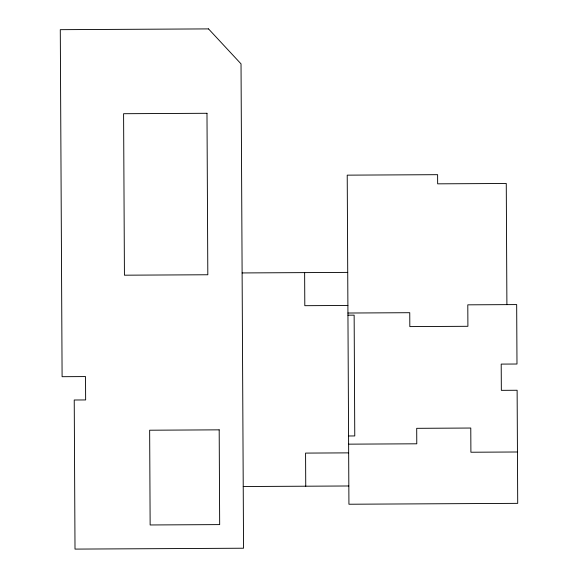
<?xml version="1.0" encoding="UTF-8"?>
<svg xmlns="http://www.w3.org/2000/svg" width="578" height="578" viewBox="0 0 578 578"><rect width="100%" height="100%" fill="white"/><g stroke="black" fill="none" stroke-linecap="round" stroke-linejoin="round"><path stroke-width="0.87" d="M242.117 272.939L347.725 272.39M347.898 305.466L304.808 305.69L304.635 272.614M347.942 313.03L409.751 312.705L409.824 326.599L467.905 326.295L467.797 304.837L516.674 304.584L516.985 364.017L501.205 364.097L501.343 390.345L517.122 390.258L517.715 503.351L348.931 504.233L347.219 175.148L437.611 174.679L437.654 183.84L506.263 183.479L506.899 304.635M347.949 315.176L354.141 315.147L354.769 435.949L348.577 435.978M348.621 444.157L416.781 443.803L416.702 428.32L470.781 428.038L470.904 452.234L517.44 451.989M348.664 452.87L305.574 453.094L305.748 486.206M243.23 486.531L348.837 485.982M208.528 28.9L60.285 29.673L62.099 376.697L85.522 376.574L85.645 399.94L74.23 400.005L75.01 549.1L243.548 548.219L241.026 63.869L208.528 28.9M206.982 113.281L123.591 113.714L124.436 275.193L207.82 274.76L206.982 113.281M219.185 429.851L149.651 430.213L150.143 524.969L219.676 524.6L219.185 429.851"/></g></svg>
